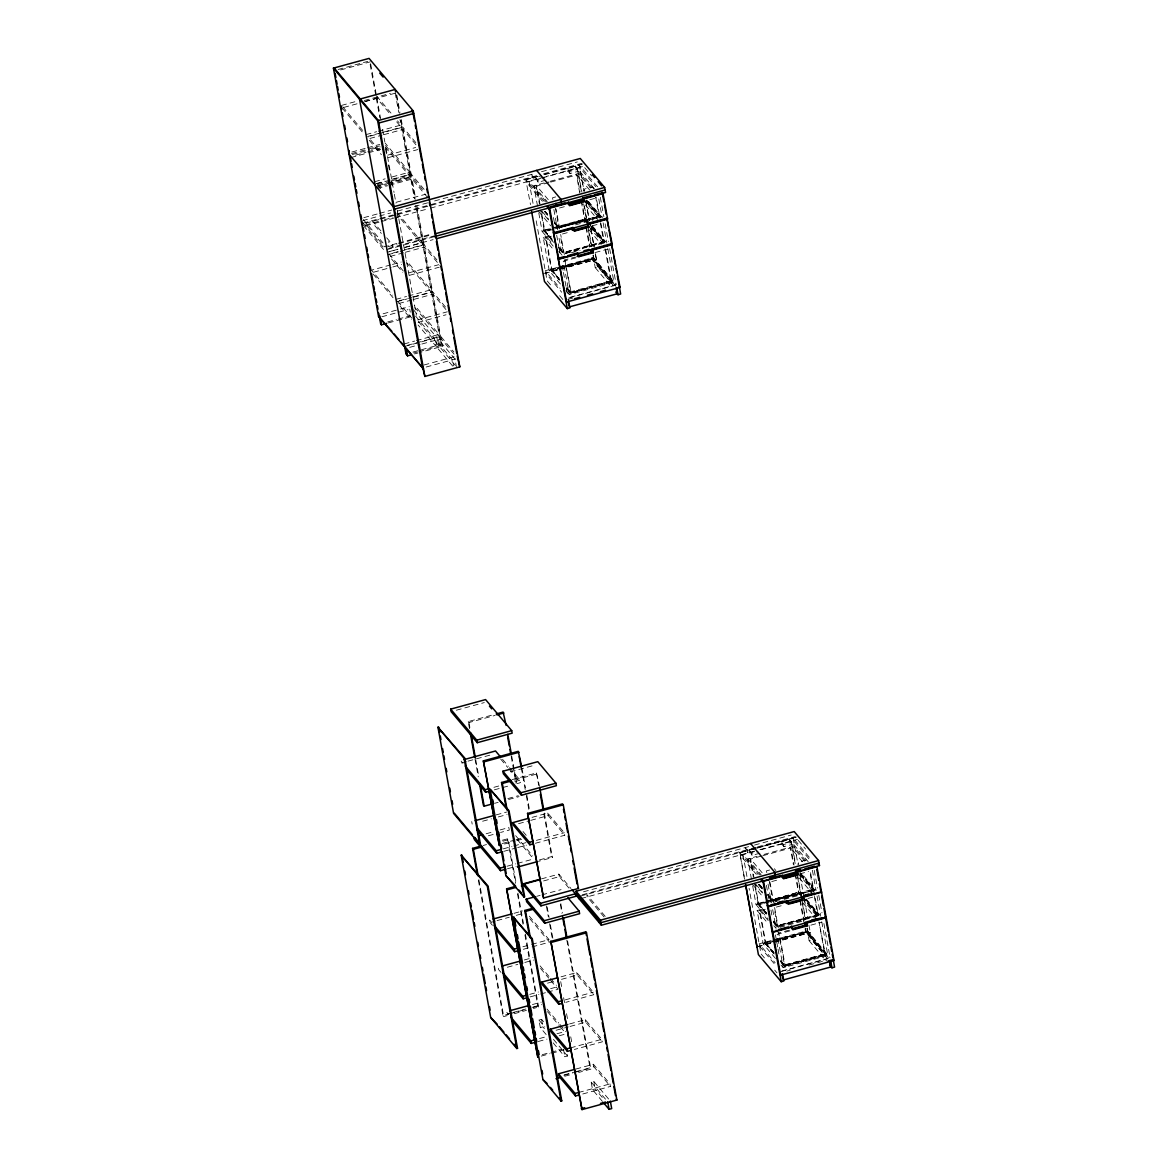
<?xml version="1.0" encoding="UTF-8"?>
<svg xmlns="http://www.w3.org/2000/svg" width="1168" height="1168" viewBox="0 0 1168 1168"><rect width="100%" height="100%" fill="white"/><g stroke="black" fill="none" stroke-linecap="round" stroke-linejoin="round"><path stroke-width="0.75" stroke-dasharray="5 3.75" d="M338.092 69.496L367.759 61.393M340.633 69.949L370.3 61.846M341.567 105.397L357.277 101.105M364.212 100.536L390.389 93.382M365 101.47L396.405 92.885M343.772 107.427L357.729 103.616M364.723 101.704L376.928 98.36L390.959 115.033M366.124 134.583L376.592 131.707M378.33 131.239L401.018 125.034L397.514 120.859M370.066 136.13L401.485 127.546L395.631 120.596M369.891 138.466L382.111 135.123M383.849 134.656L403.048 129.4L416.275 145.139M351.875 152.03L365.847 148.219M367.584 147.737L379.804 144.394M351.553 153.607L379.469 145.971M352.342 154.541L369.789 149.767M371.526 149.285L380.257 146.905M355.495 155.169L365.964 152.307M367.716 151.825L379.936 148.482M351.042 157.534L366.752 153.227M368.504 152.76L380.71 149.416M387.718 155.14L415.647 147.504M388.17 157.651L417.837 149.548M374.68 181.697L385.148 178.821M392.141 176.923L409.588 172.149L385.031 142.963M376.257 183.551L384.973 181.171M391.952 179.259L411.151 174.003L424.393 189.742M376.884 183.726L410.041 174.66L400.025 119.486M377.673 184.646L389.878 181.317M391.63 180.836L410.829 175.594M378.447 185.581L411.603 176.514L401.266 119.574M375.6 186.705L386.068 183.843M387.805 183.361L410.494 177.171L414.377 198.516M376.373 187.639L386.856 184.778M388.594 184.296L411.282 178.091M377.162 188.574L387.63 185.712M389.382 185.23L412.07 179.025L415.618 198.604M396.273 202.254L425.955 194.151M363.876 217.642L377.833 213.832M379.585 213.35L391.791 210.021M362.576 220.635L390.696 212.941M397.485 211.087L427.605 202.852M434.627 200.94L534.696 173.579M541.514 171.711L577.328 161.929M363.044 223.146L536.857 175.623M543.675 173.755L581.197 163.505L583.547 166.294L546.025 176.543M378.987 219.584L364.927 223.424L365.394 225.935L379.454 222.095M380.753 219.102L537.82 176.178M543.865 174.499L583.08 163.783M525.98 179.741L538.039 176.441M544.916 174.558L579.357 165.141L584 190.691M545.982 180.12L538.127 182.266L535.397 177.39L541.689 175.667M567.254 168.674L575.109 166.528L577.459 169.331L569.604 171.477L567.254 168.674L567.633 170.776L569.984 173.565L577.839 171.419L575.109 166.528M365.146 225.074L382.608 220.299M384.345 219.818L393.076 217.438M381.206 221.613L393.499 218.255M395.266 217.774L428.656 208.634M430.408 208.167L544.332 177.01M540.215 178.485L526.432 182.252L542.405 201.232M541.937 178.018L579.81 167.652L595.782 186.632M535.397 177.39L537.747 180.179L544.04 178.47M537.514 205.977L533.834 185.756L548.288 181.814M550.04 181.332L578.496 173.55L590.731 188.092M548.931 182.588L536.681 185.946L540.098 204.75M550.683 182.106L576.963 174.923L580.073 192.034M555.691 196.91L552.552 197.772L552.931 199.859M396.901 243.455L384.608 246.813L364.898 223.395M398.668 242.973L432.058 233.848M388.243 246.623L396.974 244.243M398.711 243.762L431.883 234.695M388.579 248.361L434.262 235.878M386.958 249.602L434.408 236.637M389.178 251.631L397.952 249.237L387.499 252.215M404.989 247.309L433.109 239.63M404.946 247.455L422.407 242.681L397.85 213.496M397.792 251.704L389.061 254.084L403.398 271.122M404.77 249.791L423.969 244.535L438.307 261.574M387.951 254.726L398.434 251.865M400.171 251.397L422.86 245.192L398.317 216.007M559.545 208.006L566.553 206.094M594.585 198.429L587.577 200.341L602.192 217.569L598.512 197.348L596.337 197.947L595.68 197.173L599.096 215.992L557.121 227.614M403.486 252.77L389.528 256.595L402.756 272.319M405.223 252.303L424.422 247.047L439.869 265.399M390.711 264.902L371.512 270.158L392.55 295.168M392.463 264.435L401.179 262.041M373.716 272.188L391.163 267.414M392.915 266.932L401.631 264.552M553.486 242.287L543.354 229.687L551.865 238.739M590.658 224.884L584.365 218.474L587.694 222.446M543.47 230.388L550.887 228.329M552.61 227.862L585.431 218.883L587.665 221.555M549.982 228.826L544.726 230.271L541.616 213.16M556.99 226.913L585.022 219.248L581.591 200.429M538.784 212.956L542.156 231.483L551.004 229.03M552.741 228.548L586.803 219.277L583.431 200.75M550.113 229.527L544.989 231.658L553.734 229.264M558.406 227.366L599.856 216.036L558.523 228.067L555.034 223.365M555.486 228.782L599.345 217.379M586.526 201.597L600.6 217.263L586.394 200.896M597.593 217.861L558.932 227.702M554.42 223.395L559.589 228.475L555.136 223.19M575.488 224.869L592.994 220.08M409.092 272.786L438.774 264.683M560.421 284.014L549.296 270.786L543.237 237.469L552.42 234.958M551.325 236.213L546.069 237.659L551.88 269.574L560.625 267.18M409.559 275.298L439.226 267.195M562.436 233.994L569.444 232.082M592.205 225.847L600.965 223.453L604.382 242.272L605.112 242.083L591.767 226.212M559.676 248.886L563.034 252.887L604.615 242.243M603.856 242.199L563.706 253.909L582.963 248.638M396.069 299.329L406.537 296.468M408.274 296L430.963 289.795L406.42 260.61M589.971 246.725L602.235 243.367M571.356 252.77L580.116 250.375M399.368 300.716L411.589 297.387M413.341 296.906L432.54 291.65L445.767 307.388M396.521 301.84L406.99 298.979M413.968 297.066L431.43 292.307L406.873 263.121M412.041 299.884L398.084 303.709L411.311 319.433M413.793 299.417L432.992 294.161L446.22 309.9M605.068 248.886L610.879 280.802L570.597 291.825L564.786 259.895L575.298 257.033M575.955 257.807L563.268 261.267L569.312 294.584L613.959 282.379L607.915 249.061L604.571 245.105M595.213 252.536L607.915 249.061M383.104 313.798L398.814 309.505M400.566 309.038L409.282 306.644M559.516 280.276L550.493 268.99L559.005 278.057M612.251 281.386L591.504 257.778L611.755 281.546L570.305 292.891L612.382 282.087L591.636 258.478M557.297 267.457L545.266 270.742L560.1 288.365M559.019 266.976L593.402 257.573L616.222 284.685L568.071 297.855L568.539 300.366M550.624 269.691L592.687 258.887M562.377 266.698L592.161 258.566L591.519 255.018M549.296 270.786L593.943 258.581L613.959 282.379M381.819 316.791L407.997 309.637M560.757 267.881L552.128 270.961L557.384 269.531M562.509 267.399L592.293 259.252L564.392 267.618M542.886 273.706L558.392 269.472M560.1 269.005L596.483 259.369L559.472 269.487M557.764 269.954L545.719 273.254L561.691 292.234M387.645 321.959L396.361 319.565M398.113 319.098L410.333 315.754M388.418 322.894L411.107 316.689M592.979 255.208L595.227 267.618L597.855 266.903L613.813 285.883M417.662 319.901L447.329 311.798M418.115 322.412L446.045 314.776M566.188 288.204L571.371 293.299L566.918 288M568.685 298.03L615.098 285.342M404.172 343.947L414.64 341.071M416.392 340.603L439.066 334.398L414.523 305.213M567.75 299.431L574.627 297.548M407.486 345.319L440.643 336.253L453.87 351.991M404.624 346.443L439.533 336.91L414.976 307.724M409.676 347.363L420.159 344.502M421.896 344.02L441.095 338.764L455.432 355.802M412.976 352.064L440.891 344.429L442.468 346.297L419.779 352.502M413.749 352.999L417.253 352.05M418.991 351.568L441.679 345.363L416.45 206.561M414.538 353.933L418.027 352.97M424.028 364.985L455.432 356.401M426.218 367.015L455.885 358.912M456.367 710.217L484.297 702.581M469.507 728.73L468.207 721.605L494.385 714.451M468.207 721.605L468.996 722.539L495.174 715.385M466.324 761.609L461.083 763.04L460.63 760.529L462.966 763.303M468.061 761.127L490.75 754.922M510.343 771.829L534.783 765.142M512.022 779.64L536.448 772.953L539.499 786.341M514.548 780.093L537.236 773.888M493.903 787.32L499.145 785.889M514.854 781.596L520.081 780.166L520.534 782.677L517.044 783.626M494.356 789.831L510.066 785.538M507.846 798.562L518.315 795.7M494.663 803.307L498.152 802.358M508.62 799.496L519.088 796.634M496.152 814.899L506.635 812.037M482.647 821.221L491.378 818.841M498.356 816.928L507.087 814.549M532.053 817.366L547.763 813.074L564.305 832.74L564.757 835.237L535.09 843.354M518.548 823.688L529.031 820.827M530.768 820.359L548.215 815.585L564.757 835.237M486.151 833.762L493.13 831.85M500.108 829.937L508.839 827.557L509.292 830.068L500.561 832.448M488.355 835.792L498.824 832.93M483.041 845.515L486.53 844.552M502.24 840.259L507.467 838.828L508.255 839.763L516.022 882.468M503.014 841.194L508.255 839.763M502.036 843.559L514.256 840.215M516.008 839.734L521.235 838.303M504.561 844.011L515.044 841.15M516.782 840.668L522.023 839.237M503.247 848.859L511.978 846.464M513.73 845.997L525.936 842.654M536.389 840.376L564.305 832.74M503.715 851.37L515.92 848.026M517.672 847.545L526.403 845.165M507.029 866.233L515.76 863.853M517.497 863.371L533.207 859.079M507.481 868.744L516.212 866.364M539.426 859.925L551.646 856.597L552.435 857.516L538.463 861.342M541.412 878.891L558.859 874.131L570.991 888.541M543.616 880.935L559.311 876.642L570.349 889.739M536.638 896.323L540.127 895.374M541.864 894.892L561.063 889.636M583.489 891.812L748.615 846.669M754.513 845.063L791.247 835.018M514.037 913.318L522.768 910.923M582.233 894.79L755.886 847.311M757.594 846.844L795.116 836.595L805.555 849.019M580.613 896.046L756.076 848.07M757.784 847.603L796.999 836.872M744.527 879.241L739.68 852.567L751.739 849.282M753.462 848.8L793.057 837.982L811.526 859.925M755.404 848.596L739.899 852.83L744.746 879.504M757.112 848.129L793.276 838.244M759.901 853.224L752.046 855.37L749.316 850.479L755.608 848.756M781.173 841.778L789.028 839.631L791.378 842.42L783.524 844.566L781.173 841.778L781.553 843.865L783.903 846.654L791.758 844.508L789.028 839.631M491.947 922.764L489.611 919.99L490.064 922.501L495.305 921.07M497.042 920.588L509.263 917.245M516.241 915.347L524.972 912.953M581.065 898.557L758.236 850.114M759.945 849.647L797.467 839.383M754.134 851.574L740.351 855.341L756.324 874.321M761.025 849.691L793.729 840.741L809.701 859.721M749.316 850.479L751.666 853.268L757.959 851.56M751.433 879.066L747.754 858.86L756.952 856.348M763.96 854.421L792.415 846.639L804.65 861.196M761.098 856.159L750.601 859.035L754.017 877.854M762.85 855.677L790.882 848.012L793.992 865.123M769.61 870.014L766.471 870.861L766.85 872.963M806.168 860.013L798.313 862.159L798.693 864.247M522.884 946.781L529.863 944.883M531.615 944.401L549.062 939.627L528.024 914.617M523.337 949.292L530.316 947.394M532.068 946.912L549.515 942.138L528.476 917.128M771.712 881.577L776.968 880.146M799.744 873.912L808.504 871.518M524.344 959.95L533.075 957.556M507.35 967.235L517.818 964.359M524.812 962.461L533.528 960.067M766.296 914.062L757.273 902.776L766.894 913.157M801.233 894.016L798.284 891.564L801.613 895.535M758.017 904.003L799.335 891.972L801.584 894.644M757.39 903.477L767.026 913.858M758.645 903.36L799.131 892.075L801.715 895.345M752.703 886.045L756.061 904.572L800.722 892.367L797.35 873.839M767.843 895.126L772.325 900.47L813.892 889.826M813.147 889.782L758.908 904.747L813.016 889.082L809.906 871.97M800.445 874.686L814.519 890.366L772.325 900.47M769.084 897.155L772.778 901.769L811.512 890.95M768.077 895.652L773.639 902.265L777.143 901.316M784.151 899.389L801.657 894.6M810.417 892.206L813.921 891.257L810.242 871.036L812.432 870.452L816.096 890.658L801.642 873.474M775.45 958.432L763.215 943.875L757.156 910.573L764.587 908.529M765.244 909.317L759.988 910.748L765.697 943.102M776.355 907.083L783.363 905.171M807.876 898.469L814.884 896.557L818.301 915.362L819.031 915.172L805.686 899.302M561.034 976.828L576.744 972.535L593.286 992.201L593.738 994.713L565.823 1002.334M547.529 983.149L554.508 981.251M561.501 979.339L577.196 975.046L593.738 994.713M773.596 921.975L776.954 925.976L818.534 915.332M777.494 926.297L817.775 915.289M529.703 994.377L538.433 991.997M550.639 988.654L555.88 987.223M817.907 915.989L777.625 926.998L777.581 925.859M780.02 927.304L804.548 920.588M530.155 996.888L538.886 994.508M540.623 994.026L545.865 992.596M547.602 992.114L558.085 989.252L549.894 979.529M789.218 930.122L778.706 932.998L784.502 964.914L824.798 953.906L818.987 921.975L825.703 956.066L805.672 932.268L805.044 928.764M789.875 930.896L777.173 934.371L783.232 967.688L827.878 955.468L821.834 922.165L818.491 918.194M810.884 925.144L821.834 922.165M532.462 1004.553L541.178 1002.173M773.435 953.365L764.412 942.094L774.034 952.475M826.17 954.475L805.424 930.881L825.674 954.65L784.224 965.98L826.302 955.176L805.555 931.568M771.216 940.547L759.185 943.832L775.158 962.812M772.939 940.079L807.322 930.677L830.141 957.789M764.544 942.78L774.326 940.021M776.078 939.539L806.606 931.976M765.799 942.664L774.545 940.269M776.297 939.787L806.081 931.655M763.215 943.875L807.862 931.67L827.878 955.468M511.964 1012.787L506.737 1014.218L506.27 1011.707L508.62 1014.496M513.716 1012.306L525.936 1008.977M532.915 1007.064L541.631 1004.67M774.676 940.97L766.047 944.065L806.212 932.356L776.428 940.488M478.384 880.409L502.97 1015.634L508.197 1014.204M509.949 1013.736L525.658 1009.444M532.637 1007.531L537.864 1006.101L538.652 1007.035L533.411 1008.466M756.806 946.795L772.311 942.561M774.019 942.094L810.402 932.473L758.747 946.591M502.97 1015.634L503.744 1016.569L507.233 1015.62M514.227 1013.707L526.432 1010.364M565.356 999.837L593.286 992.201M806.898 928.297L809.147 940.707L811.775 939.992L827.732 958.972M546.142 1034.527L540.302 1027.577L538.93 1020.044L541.558 1019.328L545.062 1023.504M540.302 1027.577L542.916 1026.862L546.434 1031.023M569.604 1023.942L585.314 1019.649L601.841 1039.316L602.308 1041.827L574.379 1049.448M784.633 965.615L824.915 954.592M784.852 965.878L825.134 954.855M781.231 962.622L785.29 966.389L780.837 961.103M556.099 1030.264L568.305 1026.935M570.057 1026.453L585.767 1022.161L602.308 1041.827M781.991 970.944L828.419 958.256M780.881 971.586L827.309 958.899M539.558 1038.513L546.536 1036.6M557.005 1033.738L565.735 1031.344M786.823 971.119L790.269 970.17M809.176 965.002L826.375 960.3M538.258 1041.491L546.989 1039.111M559.209 1035.768L564.436 1034.337M542.244 1054.675L549.223 1052.762M550.96 1052.28L561.428 1049.419M570.437 1047.9L601.841 1039.316M541.28 1056.076L549.997 1053.697M551.749 1053.215L563.969 1049.871M553.165 1042.863L564.845 1056.748L567.473 1056.033L566.918 1053.025M575.955 1069.027L593.417 1064.252L609.959 1083.919L610.411 1086.43L578.992 1095.015M564.202 1074.881L574.671 1072.005M576.423 1071.538L593.87 1066.764L610.411 1086.43M563.925 1075.348L572.656 1072.954M574.393 1072.487L590.103 1068.18L590.891 1069.114L578.671 1072.458M564.713 1076.268L571.692 1074.37M602.454 1101.453L592.541 1089.656L591.169 1082.137L593.782 1081.422L609.229 1099.774M578.54 1092.503L609.959 1083.919M592.541 1089.656L595.154 1088.941L603.973 1099.438M584.701 167.666L591.65 175.915M597.607 186.836L579.138 164.892L583.985 191.552M594.308 188.705L575.225 165.929L575.693 168.44L594.205 190.457M593.826 188.778L592.249 186.924L584.394 189.07L584.774 191.158M589.65 190.019L576.306 174.149L579.722 192.968M587.124 200.706L600.483 216.562M586.394 200.049L599.856 216.036M586.526 200.735L600.6 217.263M585.548 200.969L600.002 218.168L596.337 197.947M583.124 199.056L598.702 217.569M585.387 204.94L597.622 219.496M592.366 225.877L605.71 241.747M592.147 226.884L604.484 241.542M587.796 222.241L585.095 218.27M588.92 223.584L605.243 242.769M588.818 223.76L604.382 242.272M584.496 219.175L586.716 221.818M591.169 227.103L604.513 242.973M586.847 222.519L584.613 219.876L581.255 201.349M591.285 227.804L603.52 242.345M588.993 226.592L603.462 243.776M589.037 229.833L601.272 244.375M531.294 174.514L533.645 177.302L534.097 179.814L531.747 177.025M548.259 199.713L536.024 185.157L539.382 203.685M533.834 185.756L547.193 201.626M546.157 201.86L529.06 181.536L533.25 204.575M615.886 286.262L592.234 257.588M544.23 201.422L525.761 179.478L530.506 204.634M595.227 267.618L611.2 286.598M555.019 222.489L559.457 227.775M545.135 211.291L547.354 213.934M544.945 211.379L547.193 214.036M545.252 211.992L547.617 214.751M554.289 222.694L559.72 229.176L556.041 208.97M544.405 211.481L547.734 215.452M541.967 211.262L548.639 219.19M548.449 219.934L540.653 210.678L544.332 230.884M538.477 211.262L550.712 225.818M559.647 247.996L564.1 253.295M544.2 230.184L551.997 239.44M558.669 247.382L564.232 253.982M551.822 239.542L544.098 230.914M543.354 229.687L553.355 241.586M558.786 248.069L564.348 254.682L560.684 234.476M559.049 248.901L563.37 253.485M542.156 231.483L553.267 244.696M558.83 251.31L562.173 255.281L558.494 235.075M553.209 246.127L545.427 236.87L551.471 270.188M564.786 259.895L571.502 293.986L565.94 287.386M543.237 237.469L554.362 250.697M566.787 287.313L571.24 292.599M551.354 269.501L559.136 278.743M550.493 268.99L559.399 279.575M559.092 279.561L551.121 269.531M566.947 288.89L570.305 292.891M565.984 290.628L569.312 294.584M550.508 284.846L547.091 280.773L535.82 218.752M559.633 295.694L563.064 299.753M376.476 95.849L391.674 113.909M415.823 142.627L402.595 126.889L367.686 136.437L380.914 152.161M385.498 145.474L424.845 192.253M385.163 147.051L428.262 198.268M342.735 106.784L362.62 130.407M342.034 107.909L363.073 132.918M369.249 140.262L381.381 154.672M377.352 184.865L381.761 190.107M380.885 230.914L372.782 221.278L373.249 223.789L381.337 233.425M386.681 237.79L392.463 244.667L392.915 247.178L388.287 241.674M363.292 219.511L383.016 242.959M362.956 223.044L385.06 249.324M363.409 225.555L385.615 251.952M413.53 309.827L436.905 337.625L438.277 345.144L417.239 320.134M415.589 316.105L434.292 338.34L435.664 345.859L418.129 325.025M455.286 365.365L439.84 347.013L438.482 339.479L455.024 359.145L456.381 366.679M452.658 366.08L437.226 347.728L435.854 340.195L452.396 359.861L453.491 365.876M397.631 301.198L411.968 318.236M373.132 274.057L393.017 297.679M808.227 861.794L789.145 839.018L789.612 841.529L808.125 863.546M802.46 861.78L790.225 847.238L793.335 864.349M799.934 872.467L814.403 889.666M800.314 873.138L813.775 889.125M800.065 873.168L814.519 890.366M800.314 874L813.673 889.855M800.576 875.387L813.921 891.257M798.153 873.474L812.621 890.658M799.306 878.044L811.541 892.586M806.285 898.98L819.629 914.851M806.066 899.973L818.403 914.646M802.839 896.674L819.162 915.873M802.737 896.863L818.301 915.362M798.416 892.264L800.635 894.907M801.744 896.236L818.432 916.062M800.766 895.608L798.532 892.965L795.174 874.438M801.876 896.922L817.439 915.435M801.803 898.353L817.381 916.865M774.326 868.715L775.888 870.583M802.956 902.922L817.425 920.107M762.178 872.803L749.944 858.261L753.302 876.788M747.754 858.86L761.113 874.715M760.076 874.963L742.979 854.626L747.155 877.664M828.316 957.585L806.154 930.677M739.68 852.567L758.149 874.525M809.147 940.707L826.258 961.045M760.032 885.008L762.266 887.651M767.814 894.265L773.377 900.878M759.054 884.38L762.383 888.352L758.864 884.468M767.945 894.965L773.508 901.565M759.171 885.081L762.646 889.169M758.324 884.585L762.354 889.169M755.886 884.351L762.558 892.294M769.23 900.221L771.449 902.864L767.785 882.658L769.96 882.059L773.639 902.265M762.368 893.024L754.572 883.767L758.251 903.974M752.396 884.366L763.522 897.579M773.566 921.099L778.019 926.385M773.698 921.786L778.151 927.085M757.901 903.317L766.865 913.975M757.273 902.776L766.996 914.675M773.829 922.486L777.421 927.275L774.077 923.319M756.061 904.572L768.31 919.114M773.858 925.728L776.092 928.37L772.413 908.164M768.237 920.545L759.346 909.974L765.39 943.291M776.019 929.801L779.363 933.772L785.422 967.089L780.735 961.279M757.156 910.573L768.281 923.786M780.706 960.403L785.159 965.688M765.274 942.591L774.165 953.161M764.412 942.094L774.296 953.862M774.136 953.979L765.04 942.62M780.866 961.979L784.224 965.98M781.012 965.031L783.232 967.688M759.638 946.343L775.61 965.323M764.427 957.935L761.01 953.876L749.097 888.293M774.691 970.141L776.983 972.842M502.547 759.317L508.387 766.266M509.569 767.653L520.081 780.166M500.663 759.054L507.686 767.391M508.854 768.778L520.534 782.677M605.228 916.384L586.701 894.381L587.168 896.878L604.528 917.522M523.001 831.499L527.673 837.047M515.643 835.66L532.681 855.896M517.234 839.515L533.134 858.407M540.083 965.892L549.442 977.017M550.61 978.404L556.45 985.354M540.55 968.403L548.726 978.142M490.064 922.501L492.4 925.275M547.033 1009.108L558.713 1023.007M559.881 1024.394L564.567 1029.957M547.485 1011.619L559.165 1025.519M560.348 1026.906L565.02 1032.468M500.97 972.389L498.634 969.615L498.167 967.104M538.93 1020.044L544.784 1026.993M591.169 1082.137L605.506 1099.176M553.442 1039.359L567.473 1056.033M814.242 870.35L817.469 888.074M818.753 895.155L821.98 912.88M823.907 923.508L830.025 957.191M817.06 895.958L820.739 916.165M813.235 889.344L813.264 890.483M814.227 895.768L817.658 914.588L777.362 925.611L774.253 908.5M817.863 914.851L776.954 925.976M793.057 837.982L798.124 864.904M800.065 875.577L804.037 897.462M804.358 899.229L807.906 918.72M808.884 925.1L811.775 939.992M792.415 846.639L795.466 863.488M802.124 900.119L805.628 919.406M807.219 928.166L807.862 931.67M791.116 841.456L795.306 864.51M797.554 876.905L800.781 894.63M802.387 903.492L805.292 919.45M795.51 873.533L798.839 892.79M800.284 899.725L804.139 921.012M805.438 928.107L805.993 932.093M799.949 900.703L803.818 922.005M783.524 844.566L783.903 846.654M774.603 907.565L778.268 927.772M769.303 881.285L772.734 900.105M772.953 900.353L772.982 901.492M766.427 885.286L767.712 892.367M768.033 894.148L768.997 899.462M770.938 910.091L771.902 915.405M775.45 934.911L776.413 940.225M776.735 941.992L777.698 947.306M778.019 949.088L779.304 956.169M751.666 853.268L752.046 855.37M755.229 884.541L758.558 903.798M600.323 197.261L603.871 216.752M605.155 223.833L608.382 241.557M609.667 248.653L616.105 284.101M603.141 222.854L606.82 243.075M605.725 249.66L611.784 282.977L591.753 259.179L591.125 255.675M603.944 241.761L563.034 252.887M600.308 222.679L603.739 241.499L563.443 252.507L560.333 235.41M585.825 200.706L589.475 220.825M590.993 229.147L594.308 247.412M595.505 254.04L597.855 266.903M585.927 202.225L589.154 220.007M590.774 228.884L594.001 246.667M595.3 253.777L596.264 259.121M578.496 173.55L581.854 192.078M587.884 225.263L591.709 246.302M593.3 255.077L593.943 258.581M577.196 168.367L581.387 191.406M583.635 203.816L586.862 221.54M588.468 230.403L591.373 246.346M586.365 226.636L589.898 246.141M586.029 227.614L589.577 247.149M569.604 171.477L569.984 173.565M555.399 208.181L558.815 227.001M553.866 209.554L557.53 229.775M553.471 217.511L554.435 222.825M556.698 235.221L558.946 247.631M559.268 249.412L559.91 252.945M562.173 265.355L563.137 270.669M563.458 272.451L564.743 279.532M565.064 281.313L566.042 286.627M566.363 288.394L567.648 295.489M537.747 180.179L538.127 182.266M547.763 813.074L548.215 815.585M558.859 874.131L559.311 876.642M576.744 972.535L577.196 975.046M585.314 1019.649L585.767 1022.161M593.417 1064.252L593.87 1066.764M593.782 1081.422L595.154 1088.941M544.346 813.03L552.435 857.516M560.815 903.623L562.421 912.529M567.604 940.999L590.891 1069.114M536.448 772.953L538.711 785.407M543.894 813.877L551.646 856.597M560.348 904.47L561.969 913.376M566.816 940.065L590.103 1068.18M521.95 768.281L525.512 787.845M526.797 794.97L529.703 810.986M547.15 906.908L549.077 917.595M550.376 924.706L552.96 938.941M560.728 981.646L561.691 986.989M563.633 997.662L564.611 1003.005M566.553 1013.678L567.517 1019.022M570.743 1036.819L572.043 1043.929M521.162 767.347L526.009 794.036M526.345 795.817L528.929 810.052M546.361 905.988L548.303 916.661M549.588 923.771L552.187 938.006M396.74 94.666L399.967 112.464M416.918 205.714L442.468 346.297M396.273 95.513L399.514 113.311M400.799 120.421L415.166 199.451M395.164 92.798L398.726 112.376M415.677 205.641L440.891 344.429M511.657 755.711L514.241 769.946M514.562 771.727L516.504 782.399M511.204 756.557L516.052 783.246M563.487 1049.229L564.845 1056.748M370.621 63.627L376.446 95.645M376.768 97.426L380.637 118.786M382.578 129.458L384.841 141.912M385.951 147.986L394.039 192.472M394.361 194.253L395.981 203.144M397.266 210.269L416.348 315.258M370.154 64.474L375.979 96.491M376.3 98.273L379.863 117.851M385.484 148.832L386.462 154.176M388.404 164.849L389.367 170.192M391.309 180.865L392.287 186.194M397.135 212.897L398.098 218.226M541.558 1019.328L542.916 1026.862M517.95 893.14L523.454 923.392M525.396 934.079L538.652 1007.035M507.467 838.828L515.555 883.315M517.497 893.987L522.987 924.238M524.928 934.926L537.864 1006.101M409.749 309.155L410.289 312.163M468.996 722.539L469.959 727.883M475.785 759.915L478.69 775.932M474.996 758.981L478.238 776.778M471.726 821.586L472.179 824.097M478.851 879.548L503.744 1016.569M611.098 281.065L570.933 292.774L611.098 281.065M610.995 281.503L570.845 293.212L610.995 281.503M825.017 954.154L784.721 965.177L784.765 966.316L825.046 955.293L825.017 954.154M747.564 850.392L745.213 847.603L745.666 850.114L748.016 852.903L747.564 850.392"/><path stroke-width="1.5" d="M406.187 348.312L423.517 368.898L378.563 316.543L333.42 68.138L369.059 58.4L413.282 110.975L459.783 366.883L424.889 376.432L422.48 366.606M333.42 68.138L377.644 120.713L413.282 110.975M378.826 123.02L413.735 113.471L411.472 110.785M394.492 209.16L580.277 158.483L604.659 187.449L605.564 192.472L436.613 238.666M435.372 233.746L604.659 187.449M434.408 236.637L605.112 189.961M550.478 206.824L565.049 202.838M584.438 197.538L590.92 195.771M594.147 194.881L600.629 193.114M548.872 207.262L549.646 208.196L569.064 202.896L569.575 205.685L584.117 201.699L582.832 197.991L584.117 201.699M583.606 198.91L603.024 193.611L607.579 218.693L554.216 233.293L553.428 232.359M568.188 204.181L583.679 199.947M569.4 204.356L581.664 200.998M583.328 200.765L568.787 204.75L568.276 201.962L569.064 202.896M570.057 205.13L580.569 202.254M588.745 227.205L587.46 223.497L588.745 227.205L574.203 231.191L572.919 227.468L553.501 232.782L558.844 258.8L612.222 244.2L606.805 217.759L608.499 227.147M589.081 223.044L606.878 218.182M554.289 233.702L573.707 228.402M588.249 224.417L607.667 219.117M572.291 230.344L588.059 226.037M574.685 230.636L588.701 226.811M583.883 250.799L589.052 249.397M564.611 256.522L558.143 258.289L566.699 302.016L620.077 287.416L611.506 243.689L592.103 249.003L593.388 252.726L578.846 256.697L577.547 252.974L567.852 255.631M558.917 259.223L578.335 253.909L578.846 256.697M592.103 249.003L592.877 249.937L612.295 244.623M578.058 255.763L592.599 251.792M577.05 256.551L592.818 252.244M378.563 316.543L391.776 331.186M378.724 313.185L380.666 323.857L381.44 324.792L386.681 323.361M574.525 298.731L579.693 297.314M587.446 295.197L592.599 293.781M600.352 291.664L605.52 290.248M569.123 306.965L617.259 293.796L616.164 287.781M531.586 211.481L544.478 281.488L567.283 308.6L569.896 307.885L568.612 300.804M615.755 292.015L618.033 294.73L620.661 294.015L617.346 275.779M395.631 91.951L395.178 89.44L359.54 99.192L405.997 353.977L407.559 355.846L411.048 354.882M450.673 709.137L485.581 699.588L511.701 730.642L512.153 733.154L477.245 742.687L451.125 711.648L450.673 709.137L476.792 740.176L477.245 742.687M437.942 727.255L464.776 758.09L480.442 844.245L479.712 844.435L453.593 813.395L437.942 727.255L464.061 758.295L479.712 844.435M496.137 713.969L503.116 712.071L506.167 725.459M496.911 714.904L503.89 712.991M476.792 740.176L511.701 730.642M464.119 759.58L495.539 750.98L500.211 756.543M483.348 760.879L499.335 845.442L483.348 760.879L518.256 751.331L521.629 766.5M484.136 761.799L519.045 752.265M502.912 771.23L537.806 761.682L555.924 783.202L556.377 785.714L521.468 795.262L503.364 773.742L502.912 771.23L521.016 792.751L521.468 795.262M506.065 807.409L501.539 782.502L510.27 780.107M501.539 782.502L502.328 783.436L511.058 781.042M465.302 766.091L485.173 789.714L488.662 788.75M490.166 789.334L509 810.665L524.666 896.805L523.936 897.009L505.832 875.489L490.166 789.334L508.284 810.869L523.936 897.009M466.937 769.989L485.64 792.225L489.129 791.262M521.016 792.751L555.924 783.202M479.522 783.889L483.406 805.248L484.194 806.168L492.911 803.788M475.215 820.622L492.662 815.863M527.571 813.439L562.48 803.891L563.268 804.825L578.467 888.468L543.558 898.002L527.571 813.439L543.558 898.002M528.359 814.373L563.268 804.825M533.353 843.836L529.863 844.785L513.321 825.119L512.854 822.622L528.564 818.315M479.172 835.66L482.661 834.711M477.42 875.066L472.573 848.377L481.289 845.982M472.573 848.377L473.347 849.311L482.077 846.917M461.199 855.21L488.034 886.059L517.526 1048.309L516.796 1048.514L490.677 1017.459L461.199 855.21L487.304 886.249L516.796 1048.514M477.566 828.535L496.269 850.757L501.51 849.326M512.854 822.622L529.396 842.274L532.885 841.325M476.851 829.645L496.736 853.268L501.963 851.837M505.744 869.226L500.503 870.656L474.383 839.602L473.931 837.106L500.05 868.145L505.277 866.714M517.526 867.065L536.725 861.823M505.832 875.489L515.599 886.045M572.086 889.855L575.401 893.783L575.853 896.294L540.959 905.842L524.417 886.176L523.95 883.665L539.66 879.373M506.605 888.833L537.791 1057.025L506.605 888.833L515.336 886.454M522.315 884.541L539.762 879.767M507.394 889.768L516.11 887.373M521.351 885.943L524.841 884.994M567.852 897.71L579.167 911.171L579.635 913.683L544.726 923.216L526.622 901.696L526.169 899.185L534.886 896.805M576.043 891.213L794.196 831.572L818.578 860.553L819.483 865.561L601.33 925.217L576.963 896.236L576.043 891.213L600.425 920.194L601.33 925.217M523.95 883.665L540.492 903.331L575.401 893.783M493.1 919.041L512.299 913.785M529.323 935.378L524.797 910.456L533.528 908.076M524.797 910.456L525.585 911.39L532.564 909.478M513.424 917.303L532.258 938.619L561.75 1100.869L561.02 1101.074L542.916 1079.553L513.424 917.303L531.528 938.824L561.02 1101.074M526.169 899.185L544.273 920.705L579.167 911.171M600.425 920.194L818.578 860.553M819.031 863.05L600.878 922.705L576.496 893.724M769.595 878.059L774.764 876.642M795.423 870.992L800.591 869.591M770.88 878.146L780.589 875.489M804.84 868.861L814.549 866.218M494.283 925.552L514.154 949.175L517.643 948.212M762.792 880.365L763.565 881.3L782.983 875.985L783.494 878.774L798.036 874.803L796.751 871.08L798.036 874.803M797.525 872.014L816.943 866.7L821.498 891.797L768.135 906.383L767.347 905.448M782.107 877.27L797.598 873.036M785.071 876.964L795.583 874.102M797.248 873.868L782.706 877.84L782.195 875.051L782.983 875.985M550.829 941.393L585.737 931.86L586.511 932.794L616.908 1100.052L582.014 1109.6L550.829 941.393L582.014 1109.6M494.736 928.064L514.621 951.686L518.11 950.723M785.728 877.752L796.24 874.876M551.617 942.328L586.511 932.794M501.656 966.155L520.855 960.899M777.669 902.63L782.837 901.214M803.496 895.564L808.665 894.148M770.661 904.981L775.508 903.652M778.749 902.776L785.217 901.01M804.621 895.695L814.33 893.053M767.42 905.872L768.208 906.806L787.626 901.492L788.123 904.28L802.664 900.309L801.379 896.586L802.664 900.309M802.168 897.52L821.586 892.206L826.141 917.303L772.763 931.889L771.975 930.954M786.21 903.433L801.963 899.126M790.356 903.258L800.868 900.382M562.334 1003.297L558.83 1004.246L542.302 984.595L541.835 982.084L557.545 977.791M502.853 972.667L522.724 996.289L526.213 995.326M504.474 976.565L523.176 998.801L526.666 997.837M811.585 920.136L816.753 918.72M778.53 929.611L788.239 926.954M807.628 921.654L822.199 917.668M772.063 931.378L772.836 932.312L792.254 926.998L792.765 929.786L807.307 925.815L806.022 922.092L807.307 925.815M806.796 923.027L826.214 917.712L833.996 960.505L780.618 975.105L779.83 974.17M806.519 924.881L791.977 928.852L791.466 926.063L792.254 926.998M792.722 929.159L806.738 925.333M509.774 1010.758L528.958 1005.502M490.677 1017.459L497.086 1024.015M541.835 982.084L558.377 1001.735L561.866 1000.786M570.889 1050.412L567.4 1051.361L550.858 1031.709L550.405 1029.198L567.852 1024.424M510.956 1017.27L530.827 1040.892L534.316 1039.943M828.039 960.987L833.207 959.585L833.996 960.505M512.577 1021.168L531.279 1043.404L534.769 1042.44M783.042 980.054L831.178 966.885L830.083 960.87M745.724 884.833L758.397 954.592L781.202 981.704L783.816 980.989L782.531 973.893M829.674 965.104L831.952 967.819L834.58 967.104L833.295 960.023M550.405 1029.198L566.947 1048.849L570.437 1047.9M578.992 1095.015L575.503 1095.964L558.961 1076.312L558.508 1073.801L574.218 1069.508M542.916 1079.553L547.033 1083.393M555.983 1078.663L559.472 1077.699M558.508 1073.801L575.05 1093.452L578.54 1092.503M581.226 1108.666L584.715 1107.717M600.425 1103.424L605.652 1101.993M603.564 1102.767L609.068 1109.323L611.696 1108.607L610.324 1101.074M592.337 174.791L594.658 177.551M598.133 181.668L601.608 185.8M602.235 192.676L603.024 193.611M611.433 243.28L612.222 244.2M536.652 170.411L561.02 199.378L561.487 201.889M619.288 286.481L620.077 287.416M546.96 206.648L549.252 209.364M577.547 252.974L578.335 253.909M558.056 257.865L558.844 258.8M379.731 73.058L383.133 77.103M565.911 301.081L566.699 302.016M428.145 196.18L428.933 197.115L393.295 206.853L349.086 154.278L349.159 150.497M459.783 366.883L457.184 355.919M394.098 333.946L398.784 339.508M401.12 342.282L404.624 346.443M817.921 863.707L819.483 865.561M820.724 890.863L821.586 892.206M825.353 916.369L826.141 917.303M825.426 916.792L826.214 917.712M750.571 843.5L774.939 872.481L775.406 874.993M787.626 901.492L786.838 900.557L787.349 903.346M760.879 879.738L763.171 882.453M757.025 947.058L745.505 884.57M489.436 706.158L491.713 708.859M577.678 887.534L578.467 888.468M454.323 813.191L472.485 834.799M474.763 837.485L480.442 844.245M519.001 890.089L521.264 892.775M616.135 1099.132L616.908 1100.052M499.349 1026.716L503.89 1032.118M506.167 1034.804L509.569 1038.863M514.11 1044.265L517.526 1048.309M550.435 1087.423L552.698 1090.109M559.487 1098.183L561.75 1100.869M816.855 869.634L818.797 880.263M819.41 883.694L821.046 892.673M821.688 896.221L823.396 905.609M823.951 908.616L828.141 931.655M828.667 934.619L830.39 944.065M830.944 947.102L831.674 951.161M832.229 954.227L832.886 957.789M830.667 960.738L831.952 967.819M829.849 962.943L830.39 965.965M804.46 922.793L805.117 926.326M769.581 876.569L770.033 879.081M781.947 974.024L782.764 978.55M763.565 881.3L768.135 906.383M768.208 906.806L772.763 931.889M772.836 932.312L780.618 975.105M762.704 879.942L781.202 981.704M602.162 192.253L603.914 201.86M604.528 205.218L606.163 214.255M609.068 230.213L613.244 253.252M613.784 256.172L615.507 265.662M616.047 268.655L616.792 272.743M616.748 287.635L618.033 294.73M592.877 249.937L593.388 252.726M590.541 249.689L591.198 253.237M572.919 227.468L573.43 230.257M555.661 203.48L556.114 205.991M568.29 302.439L568.845 305.447M549.646 208.196L554.216 233.293M548.785 206.853L567.283 308.6M598.527 919.902L598.98 922.413M563.443 809.234L564.1 812.797M564.743 816.359L565.385 819.907M566.042 823.469L567.648 832.375M568.305 835.923L569.911 844.829M570.568 848.377L571.21 851.939M572.831 860.845L573.473 864.393M574.116 867.955L577.036 883.972M585.737 931.86L586.38 935.422M587.022 938.97L589.942 954.986M590.585 958.548L592.205 967.44M592.848 971.002L594.468 979.908M595.111 983.456L595.753 987.018M596.41 990.581L601.578 1019.051M602.221 1022.613L603.841 1031.505M604.484 1035.067L606.104 1043.958M606.747 1047.521L607.404 1051.083M608.046 1054.646L610.952 1070.647M611.609 1074.21L613.215 1083.116M613.872 1086.663L615.478 1095.569M578.846 896.528L579.313 899.024M607.71 1101.789L609.068 1109.323M539.82 788.123L543.704 809.482M563.399 917.858L566.947 937.437M540.331 794.313L543.237 810.329M562.611 916.938L564.232 925.83M564.874 929.392L566.173 936.502M412.946 112.551L414.567 121.443M415.209 125.005L415.866 128.553M416.509 132.115L421.677 160.585M422.334 164.148L423.94 173.039M424.597 176.602L425.24 180.164M426.86 189.055L427.503 192.618M429.255 202.254L429.897 205.802M431.518 214.708L432.16 218.255M432.817 221.818L435.722 237.834M436.365 241.396L437.985 250.288M438.628 253.85L440.248 262.742M440.891 266.304L441.548 269.866M442.19 273.429L445.096 289.445M445.738 292.993L447.359 301.899M448.016 305.461L449.622 314.353M450.279 317.915L450.921 321.477M452.542 330.369L453.184 333.931M453.826 337.479L456.746 353.495M519.22 756.674L521.162 767.347M544.273 920.705L544.726 923.216M529.396 842.274L529.863 844.785M540.492 903.331L540.959 905.842M558.377 1001.735L558.83 1004.246M566.947 1048.849L567.4 1051.361M575.05 1093.452L575.503 1095.964M507.773 734.351L511.336 753.929M507.642 736.979L509.263 745.87M509.905 749.433L510.547 752.995M502.328 783.436L507.175 810.125M525.585 911.39L530.433 938.079M424.889 376.432L378.374 120.508L334.15 67.948L334.603 70.445M377.644 120.713L422.787 369.103M492.852 799.905L493.509 803.496M496.444 819.644L497.101 823.236M498.721 832.215L499.378 835.806M501.014 844.771L501.656 848.362M502.313 851.954L503.948 860.933M504.591 864.51L506.226 873.489M514.154 917.099L515.774 926.02M517.395 934.926L518.037 938.503M518.694 942.065L520.315 950.971M520.957 954.548L522.578 963.454M523.22 967.031L523.877 970.593M524.52 974.156L525.162 977.718M526.783 986.639L527.44 990.201M529.06 999.122L529.703 1002.684M530.36 1006.247L531.98 1015.167M532.623 1018.73L534.243 1027.65M534.886 1031.213L535.543 1034.775M536.185 1038.337L536.827 1041.914M538.448 1050.82L539.105 1054.383M542.01 1070.443L542.667 1074.005M406.26 348.721L407.559 355.846M405.486 347.787L406.771 354.911M500.05 868.145L500.503 870.656M485.173 789.714L485.64 792.225M496.269 850.757L496.736 853.268M514.154 949.175L514.621 951.686M522.724 996.289L523.176 998.801M530.827 1040.892L531.279 1043.404M470.938 733.212L475.464 758.134M480.311 784.823L484.194 806.168M470.47 734.073L474.675 757.2M379.834 315.9L381.44 324.792M335.128 73.321L335.902 77.57M336.428 80.504L337.085 84.096M337.523 86.461L338.165 90.024M338.808 93.586L339.465 97.148M341.071 106.04L341.728 109.602M342.312 112.814L342.954 116.406M344.589 125.37L345.275 129.181M346.867 137.941L347.538 141.635M350.458 157.651L351.101 161.213M351.553 163.71L352.196 167.272M353.816 176.164L354.459 179.726M355.116 183.288L355.758 186.851M356.284 189.742L356.941 193.319M358.561 202.225L359.321 206.415M360.824 214.708L361.584 218.883M362.124 221.832L362.766 225.409M363.204 227.775L363.847 231.337M364.489 234.885L365.131 238.447M366.752 247.353L367.394 250.901M367.949 253.938L368.606 257.5M370.212 266.406L370.957 270.48M371.512 273.546L373.22 282.933M373.789 286.029L374.432 289.591M374.84 291.839L375.483 295.387M376.125 298.95L376.782 302.512M377.352 305.636L377.994 309.199M473.347 849.311L478.194 876M438.672 727.051L439.65 732.438M440.292 736.03L440.949 739.621M442.584 748.586L443.227 752.177M443.884 755.769L444.541 759.361M446.161 768.325L446.818 771.917M449.753 788.079L450.41 791.656M452.031 800.635L452.688 804.226M461.915 855.02L463.214 862.145M464.835 871.065L465.477 874.628M468.397 890.673L469.054 894.235M470.675 903.156L471.317 906.718M471.96 910.281L473.58 919.201M474.237 922.764L474.88 926.326M477.8 942.386L478.442 945.949M480.063 954.855L480.72 958.432M482.34 967.338L482.983 970.9M483.625 974.477L485.246 983.383M485.903 986.96L486.545 990.522M489.465 1006.568L490.107 1010.13"/></g></svg>
